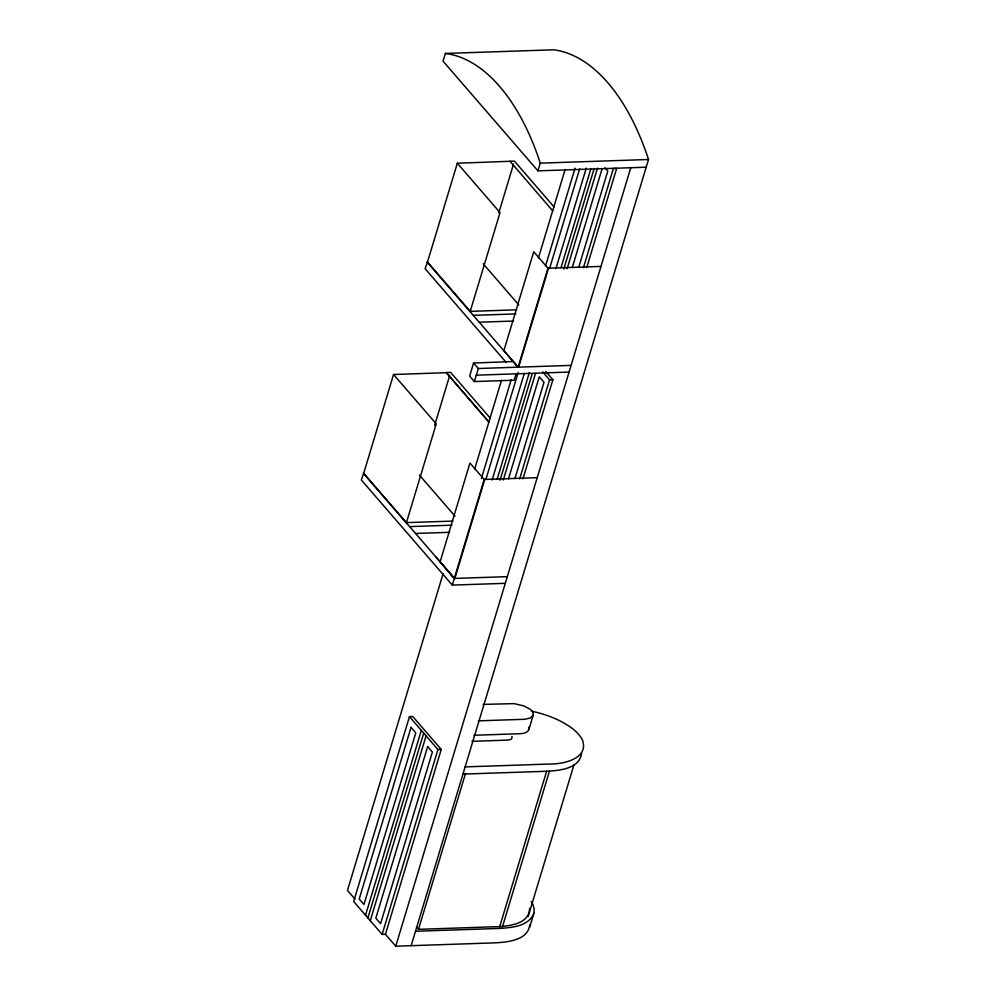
<?xml version="1.0" encoding="UTF-8"?>
<svg xmlns="http://www.w3.org/2000/svg" width="996" height="996" viewBox="0 0 996 996"><rect width="100%" height="100%" fill="white"/><g stroke="black" fill="none" stroke-linecap="round" stroke-linejoin="round"><path stroke-width="1.49" d="M529.598 908.402C529.449 923.939 509.217 926.131 497.365 926.678L418.469 929.343L416.465 927.015M385.44 934.298L441.253 749.44L412.78 716.535L409.468 716.647L353.655 901.492L382.128 934.41L385.44 934.298L395.748 946.2L495.398 942.839C507.761 942.116 528.216 940.299 529.76 924.662M529.673 927.313L534.018 912.896L534.155 908.912L532.96 904.779A45.43 21.053 16.8 0 0 531.217 901.629M581.564 753.076C580.021 768.7 559.565 770.531 547.202 771.253L462.966 774.091M473.947 735.272L520.597 733.703C524.045 733.579 530.171 731.861 528.702 727.254M528.851 729.595L533.209 715.178L533.047 712.837A12.911 5.976 16.8 0 0 529.972 709.189L524.008 705.965L514.085 703.624L483.16 704.409M411.149 945.677L648.521 159.497A220.49 115.399 88.1 0 0 553.614 49.8L445.374 53.448L443.046 61.154L537.952 170.851L646.192 167.204M363.714 473.274L393.545 374.496L436.248 423.86L406.418 522.639L363.714 473.274L361.324 479.96L452.284 585.1L505.308 583.32M427.496 262.01L457.326 163.232L500.029 212.596L470.212 311.375L427.496 262.01L425.105 268.696L506.254 362.494M488.874 422.08L446.233 372.541L450.64 372.392L490.306 418.233M554.087 206.969L514.434 161.128L457.326 163.232M434.592 425.566L449.756 375.343M498.822 212.82L513.538 164.079M513.388 361.523L473.573 363.03L469.639 376.077L474.382 381.555L514.148 380.223L516.077 373.836M474.382 381.555L478.329 368.52L473.573 363.03M537.952 170.851L540.28 163.145A220.49 115.399 88.1 0 0 445.374 53.448M436.236 557.349L454.3 578.439L507.313 576.647M443.12 573.634L347.48 890.412L355.074 899.189M474.631 469.265L501.511 380.248M538.425 258.001L565.168 169.395M481.354 478.553L511.272 379.464M545.584 265.808L575.053 168.2M452.284 585.1L484.18 479.474L469.95 463.016L440.108 561.856L454.3 578.439L450.79 574.169M514.571 362.905L518.082 367.175L503.889 350.592L533.731 251.751L547.962 268.21L518.082 367.175L427.11 262.023M454.861 578.415L484.741 479.45M518.642 367.151L548.522 268.198M486.023 478.989L518.194 372.442M549.817 267.725L579.747 168.598M492.111 480.035L524.27 373.488M555.88 268.758L586.258 168.15M365.52 915.212L421.333 730.354M497.241 478.952L529.386 372.479M561.022 267.687L590.939 168.61M367.898 917.951L423.711 733.093M500.054 480.209L532.2 373.737M563.836 268.945L594.201 168.386M370.263 920.69L426.076 735.845M503.316 479.997L535.462 373.525M567.11 268.733L597.463 168.175M508.446 478.952L539.272 376.849L544.015 382.327L514.969 478.516M572.227 267.687L602.157 168.536M578.751 267.252L607.797 171.063L604.946 167.776M382.128 934.41L437.941 749.552L409.468 716.647M519.651 478.927L549.568 379.837L542.646 371.844M583.432 267.663L613.349 168.573L616.661 168.461L586.744 267.551M522.962 478.815L552.88 379.725L545.758 371.496M395.748 946.2L630.779 167.714M418.519 929.193L465.593 773.282M499.531 927.214L546.692 771.016M502.358 927.114L549.518 770.916M528.166 916.457L573.895 764.99M534.018 912.896C529.125 926.317 511.944 927.6 499.743 928.421L415.506 931.26M533.209 715.178L530.519 717.929L524.942 719.274L478.292 720.855M540.28 163.145L648.521 159.497M547.962 268.21L600.986 266.418M469.826 311.387L516.65 309.818M473.436 315.346L515.841 313.914M479.362 322.194L513.538 321.048M478.329 368.52L571.106 365.383M393.545 374.496L446.171 372.716M476.312 375.181L569.09 372.056M549.568 379.837L552.88 379.725M484.18 479.474L537.193 477.682M363.328 473.287L406.044 522.651L452.869 521.082M406.044 522.651L409.642 526.61L452.06 525.178M415.581 533.458L449.744 532.312M471.955 741.323L508.246 740.09L511.533 739.082L512.143 737.003A6.2 2.876 16.8 0 0 511.82 736.418M437.941 749.552L441.253 749.44M465.132 766.883L549.369 764.044C562.703 764.318 588.91 758.977 582.585 740.402A45.43 21.053 16.8 0 0 571.567 727.914C559.677 719.386 545.671 714.194 531.441 711.132M510.014 161.277L552.668 210.816M483.185 263.766L518.767 304.901M446.233 372.541L488.936 421.906M419.403 475.03L454.985 516.165M409.642 526.61L454.35 578.278M411.037 727.354L359.207 899.015L363.951 904.493L415.78 732.844L411.037 727.354M427.645 746.552L375.816 918.2L380.559 923.69L432.389 752.042L427.645 746.552"/></g></svg>
